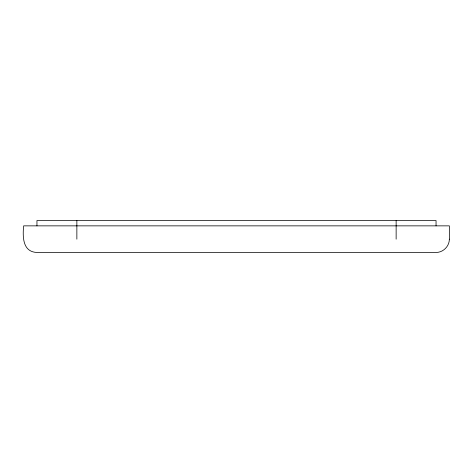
<?xml version="1.0" encoding="UTF-8"?>
<svg xmlns="http://www.w3.org/2000/svg" width="473" height="473" viewBox="0 0 473 473"><rect width="100%" height="100%" fill="white"/><g stroke="black" fill="none" stroke-linecap="round" stroke-linejoin="round"><path stroke-width="0.71" d="M436.047 225.858L436.047 220.536L36.953 220.536L36.953 225.858M396.138 220.536L396.138 239.161M76.863 220.536L76.863 239.161M449.35 239.161C449.397 246.279 443.166 252.511 436.047 252.464L36.953 252.464C22.521 251.938 22.598 236.677 23.65 225.858L449.35 225.858L449.35 239.161"/></g></svg>
